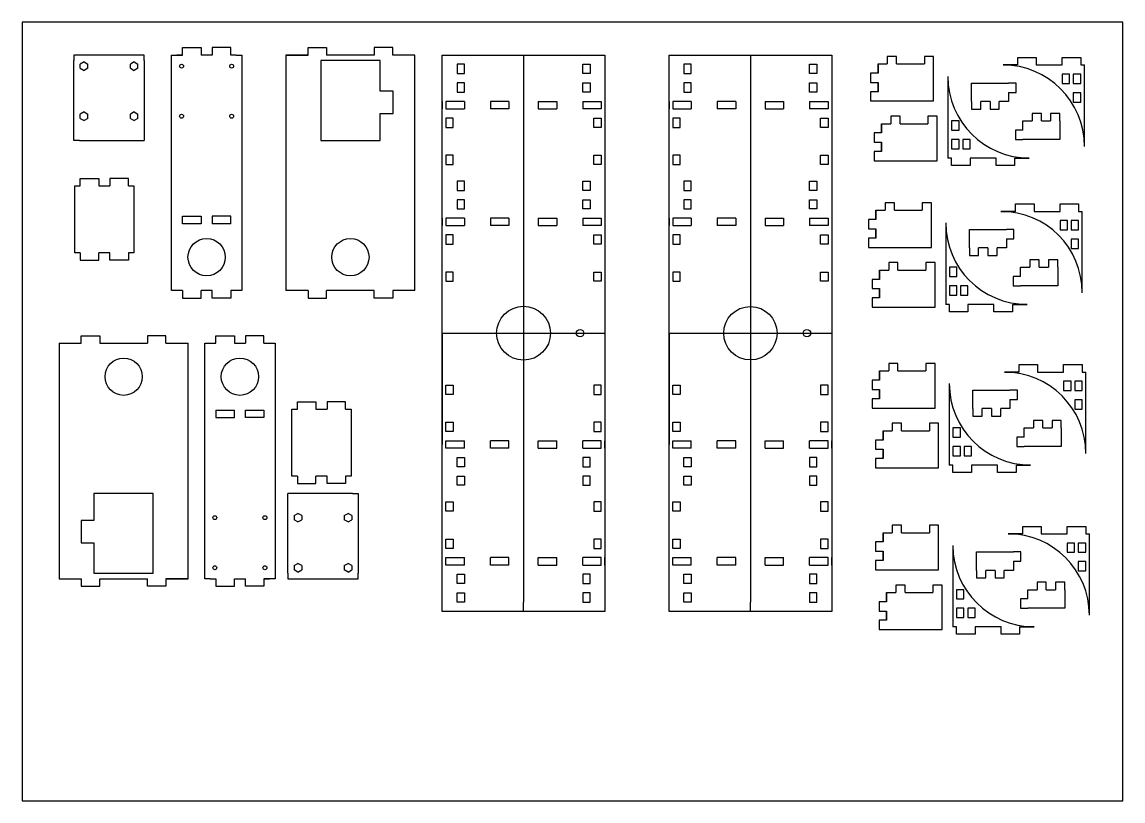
# Model space of a CAD drawing. Header units: millimetres. Extents: x -659 to 1237, y 1043 to 1532.
# Drawn here: x -659 to -65, y 1043 to 1463 of the extents above; entities that cross this region are included whole.
import ezdxf

# ---------------------------------------------------------------- set-up
doc = ezdxf.new("R2010")
doc.units = ezdxf.units.MM

msp = doc.modelspace()

# ---------------------------------------------------------------- linework, layer by layer
for p, q in [((-593.339, 1444.921), (-631.339, 1444.921)), ((-631.339, 1444.921), (-631.339, 1441.921)), ((-593.339, 1441.921), (-593.339, 1444.921)), ((-578.693, 1317.871), (-578.693, 1444.921)), ((-578.693, 1444.921), (-575.693, 1444.921)), ((-572.693, 1444.921), (-575.693, 1444.921)), ((-575.693, 1444.921), (-572.693, 1444.921)), ((-572.693, 1444.921), (-572.693, 1448.921)), ((-572.693, 1448.921), (-562.693, 1448.921)), ((-562.693, 1448.921), (-562.693, 1444.921)), ((-556.693, 1444.921), (-562.693, 1444.921)), ((-546.693, 1448.921), (-556.693, 1448.921)), ((-556.693, 1448.921), (-556.693, 1444.921)), ((-546.693, 1444.921), (-546.693, 1448.921)), ((-543.693, 1444.921), (-546.693, 1444.921)), ((-543.693, 1444.921), (-546.693, 1444.921)), ((-543.693, 1444.921), (-540.693, 1444.921)), ((-540.693, 1444.921), (-540.693, 1317.871)), ((-504.935, 1444.921), (-516.935, 1444.921)), ((-516.935, 1444.921), (-516.935, 1317.871)), ((-516.935, 1444.921), (-504.935, 1444.921)), ((-504.935, 1444.921), (-504.935, 1448.921)), ((-504.935, 1448.921), (-494.935, 1448.921)), ((-494.935, 1448.921), (-494.935, 1444.921)), ((-469.269, 1444.921), (-494.935, 1444.921)), ((-459.269, 1448.921), (-469.269, 1448.921)), ((-469.269, 1448.921), (-469.269, 1444.921)), ((-459.269, 1444.921), (-459.269, 1448.921)), ((-447.269, 1444.921), (-459.269, 1444.921)), ((-447.269, 1444.921), (-459.269, 1444.921)), ((-447.269, 1317.871), (-447.269, 1444.921)), ((-388.694, 1444.921), (-388.694, 1439.921)), ((-266.305, 1444.921), (-266.305, 1439.921)), ((-631.339, 1398.921), (-631.339, 1441.921)), ((-625.839, 1441.231), (-627.839, 1440.076)), ((-627.839, 1437.766), (-627.839, 1440.076)), ((-627.839, 1437.766), (-625.839, 1436.612)), ((-625.839, 1441.231), (-623.839, 1440.076)), ((-623.839, 1437.766), (-625.839, 1436.612)), ((-623.839, 1437.766), (-623.839, 1440.076)), ((-598.839, 1441.231), (-600.839, 1440.076)), ((-600.839, 1437.766), (-600.839, 1440.076)), ((-600.839, 1437.766), (-598.839, 1436.612)), ((-598.839, 1441.231), (-596.839, 1440.076)), ((-596.839, 1437.766), (-598.839, 1436.612)), ((-596.839, 1437.766), (-596.839, 1440.076)), ((-593.339, 1441.921), (-593.339, 1398.921)), ((-482.102, 1441.921), (-498.102, 1441.921)), ((-498.102, 1441.921), (-498.102, 1398.921)), ((-466.102, 1441.921), (-482.102, 1441.921)), ((-466.102, 1425.421), (-466.102, 1441.921)), ((-197.428, 1440.147), (-197.428, 1435.147)), ((-197.428, 1440.147), (-192.428, 1440.147)), ((-187.428, 1440.147), (-172.428, 1440.147)), ((-167.428, 1420.147), (-167.428, 1440.147)), ((-129.972, 1439.548), (-124.07, 1439.548)), ((-122.07, 1439.548), (-129.972, 1439.548)), ((-112.07, 1439.548), (-110.07, 1439.548)), ((-110.07, 1439.548), (-100.07, 1439.548)), ((-100.07, 1439.548), (-98.07, 1439.548)), ((-88.07, 1439.548), (-86.07, 1439.548)), ((-86.07, 1395.646), (-86.07, 1439.548)), ((-159.751, 1433.292), (-159.751, 1389.39)), ((-197.428, 1430.147), (-197.428, 1425.147)), ((-459.102, 1425.421), (-466.102, 1425.421)), ((-459.102, 1413.421), (-459.102, 1425.421)), ((-432.596, 1419.921), (-432.596, 1415.921)), ((-430.596, 1419.921), (-430.596, 1415.921)), ((-420.596, 1419.921), (-430.596, 1419.921)), ((-420.596, 1419.921), (-420.596, 1415.921)), ((-406.596, 1419.921), (-406.596, 1415.921)), ((-396.596, 1419.921), (-406.596, 1419.921)), ((-396.596, 1419.921), (-396.596, 1415.921)), ((-380.792, 1419.921), (-380.792, 1415.921)), ((-380.792, 1419.921), (-370.792, 1419.921)), ((-370.792, 1419.921), (-370.792, 1415.921)), ((-356.792, 1419.921), (-356.792, 1415.921)), ((-356.792, 1419.921), (-346.792, 1419.921)), ((-346.792, 1419.921), (-346.792, 1415.921)), ((-310.207, 1419.921), (-310.207, 1415.921)), ((-308.207, 1419.921), (-308.207, 1415.921)), ((-298.207, 1419.921), (-308.207, 1419.921)), ((-298.207, 1419.921), (-298.207, 1415.921)), ((-284.207, 1419.921), (-284.207, 1415.921)), ((-274.207, 1419.921), (-284.207, 1419.921)), ((-274.207, 1419.921), (-274.207, 1415.921)), ((-258.403, 1419.921), (-258.403, 1415.921)), ((-258.403, 1419.921), (-248.403, 1419.921)), ((-248.403, 1419.921), (-248.403, 1415.921)), ((-234.403, 1419.921), (-234.403, 1415.921)), ((-234.403, 1419.921), (-224.403, 1419.921)), ((-224.403, 1419.921), (-224.403, 1415.921)), ((-197.428, 1420.147), (-167.428, 1420.147)), ((-625.839, 1414.231), (-627.839, 1413.076)), ((-625.839, 1414.231), (-623.839, 1413.076)), ((-598.839, 1414.231), (-600.839, 1413.076)), ((-598.839, 1414.231), (-596.839, 1413.076)), ((-396.596, 1415.921), (-406.596, 1415.921)), ((-380.792, 1415.921), (-370.792, 1415.921)), ((-274.207, 1415.921), (-284.207, 1415.921)), ((-258.403, 1415.921), (-248.403, 1415.921)), ((-627.839, 1410.766), (-627.839, 1413.076)), ((-627.839, 1410.766), (-625.839, 1409.612)), ((-623.839, 1410.766), (-625.839, 1409.612)), ((-623.839, 1410.766), (-623.839, 1413.076)), ((-600.839, 1410.766), (-600.839, 1413.076)), ((-600.839, 1410.766), (-598.839, 1409.612)), ((-596.839, 1410.766), (-598.839, 1409.612)), ((-596.839, 1410.766), (-596.839, 1413.076)), ((-466.102, 1398.921), (-466.102, 1413.421)), ((-466.102, 1413.421), (-459.102, 1413.421)), ((-195.507, 1407.898), (-195.507, 1402.898)), ((-195.507, 1407.898), (-190.507, 1407.898)), ((-185.507, 1407.898), (-170.507, 1407.898)), ((-165.507, 1387.898), (-165.507, 1407.898)), ((-628.339, 1398.921), (-631.339, 1398.921)), ((-628.339, 1398.921), (-596.339, 1398.921)), ((-596.339, 1398.921), (-593.339, 1398.921)), ((-498.102, 1398.921), (-466.102, 1398.921)), ((-195.507, 1397.898), (-195.507, 1392.898)), ((-195.507, 1387.898), (-165.507, 1387.898)), ((-157.751, 1389.39), (-159.751, 1389.39)), ((-145.751, 1389.39), (-147.751, 1389.39)), ((-135.751, 1389.39), (-145.751, 1389.39)), ((-133.751, 1389.39), (-135.751, 1389.39)), ((-123.751, 1389.39), (-115.849, 1389.39)), ((-115.849, 1389.39), (-121.751, 1389.39)), ((-627.872, 1374.331), (-627.872, 1378.331)), ((-627.872, 1378.331), (-617.872, 1378.331)), ((-617.872, 1378.331), (-617.872, 1374.331)), ((-601.872, 1378.331), (-611.872, 1378.331)), ((-611.872, 1378.331), (-611.872, 1374.331)), ((-601.872, 1374.331), (-601.872, 1378.331)), ((-630.872, 1338.231), (-630.872, 1374.331)), ((-630.872, 1374.331), (-627.872, 1374.331)), ((-617.872, 1374.331), (-611.872, 1374.331)), ((-601.872, 1374.331), (-598.872, 1374.331)), ((-598.872, 1374.331), (-598.872, 1338.231)), ((-198.594, 1361.22), (-198.594, 1356.22)), ((-198.594, 1361.22), (-193.594, 1361.22)), ((-188.594, 1361.22), (-173.594, 1361.22)), ((-168.594, 1341.22), (-168.594, 1361.22)), ((-131.138, 1360.621), (-125.236, 1360.621)), ((-123.236, 1360.621), (-131.138, 1360.621)), ((-113.236, 1360.621), (-111.236, 1360.621)), ((-111.236, 1360.621), (-101.236, 1360.621)), ((-101.236, 1360.621), (-99.236, 1360.621)), ((-89.236, 1360.621), (-87.236, 1360.621)), ((-87.236, 1316.719), (-87.236, 1360.621)), ((-572.693, 1353.971), (-572.693, 1357.971)), ((-572.693, 1357.971), (-562.693, 1357.971)), ((-562.693, 1357.971), (-562.693, 1353.971)), ((-546.693, 1357.971), (-556.693, 1357.971)), ((-556.693, 1357.971), (-556.693, 1353.971)), ((-546.693, 1353.971), (-546.693, 1357.971)), ((-432.596, 1356.921), (-432.596, 1352.921)), ((-430.596, 1356.921), (-430.596, 1352.921)), ((-420.596, 1356.921), (-430.596, 1356.921)), ((-420.596, 1356.921), (-420.596, 1352.921)), ((-406.596, 1356.921), (-406.596, 1352.921)), ((-396.596, 1356.921), (-406.596, 1356.921)), ((-396.596, 1356.921), (-396.596, 1352.921)), ((-380.792, 1356.921), (-380.792, 1352.921)), ((-380.792, 1356.921), (-370.792, 1356.921)), ((-370.792, 1356.921), (-370.792, 1352.921)), ((-356.792, 1356.921), (-356.792, 1352.921)), ((-356.792, 1356.921), (-346.792, 1356.921)), ((-346.792, 1356.921), (-346.792, 1352.921)), ((-310.207, 1356.921), (-310.207, 1352.921)), ((-308.207, 1356.921), (-308.207, 1352.921)), ((-298.207, 1356.921), (-308.207, 1356.921)), ((-298.207, 1356.921), (-298.207, 1352.921)), ((-284.207, 1356.921), (-284.207, 1352.921)), ((-274.207, 1356.921), (-284.207, 1356.921)), ((-274.207, 1356.921), (-274.207, 1352.921)), ((-258.403, 1356.921), (-258.403, 1352.921)), ((-258.403, 1356.921), (-248.403, 1356.921)), ((-248.403, 1356.921), (-248.403, 1352.921)), ((-234.403, 1356.921), (-234.403, 1352.921)), ((-234.403, 1356.921), (-224.403, 1356.921)), ((-224.403, 1356.921), (-224.403, 1352.921)), ((-160.917, 1354.365), (-160.917, 1310.463)), ((-562.693, 1353.971), (-572.693, 1353.971)), ((-546.693, 1353.971), (-556.693, 1353.971)), ((-396.596, 1352.921), (-406.596, 1352.921)), ((-380.792, 1352.921), (-370.792, 1352.921)), ((-274.207, 1352.921), (-284.207, 1352.921)), ((-258.403, 1352.921), (-248.403, 1352.921)), ((-198.594, 1351.22), (-198.594, 1346.22)), ((-627.872, 1338.231), (-630.872, 1338.231)), ((-627.872, 1338.231), (-627.872, 1334.231)), ((-611.872, 1338.231), (-617.872, 1338.231)), ((-617.872, 1334.231), (-617.872, 1338.231)), ((-611.872, 1334.231), (-611.872, 1338.231)), ((-598.872, 1338.231), (-601.872, 1338.231)), ((-601.872, 1338.231), (-601.872, 1334.231)), ((-198.594, 1341.22), (-168.594, 1341.22)), ((-627.872, 1334.231), (-617.872, 1334.231)), ((-601.872, 1334.231), (-611.872, 1334.231)), ((-196.673, 1328.971), (-196.673, 1323.971)), ((-196.673, 1328.971), (-191.673, 1328.971)), ((-186.673, 1328.971), (-171.673, 1328.971)), ((-166.673, 1308.971), (-166.673, 1328.971)), ((-196.673, 1318.971), (-196.673, 1313.971)), ((-575.693, 1317.871), (-578.693, 1317.871)), ((-572.693, 1317.871), (-575.693, 1317.871)), ((-572.693, 1317.871), (-572.693, 1313.871)), ((-572.693, 1313.871), (-562.693, 1313.871)), ((-556.693, 1317.871), (-562.693, 1317.871)), ((-562.693, 1313.871), (-562.693, 1317.871)), ((-556.693, 1313.871), (-556.693, 1317.871)), ((-546.693, 1313.871), (-556.693, 1313.871)), ((-543.693, 1317.871), (-546.693, 1317.871)), ((-546.693, 1317.871), (-546.693, 1313.871)), ((-540.693, 1317.871), (-543.693, 1317.871)), ((-504.935, 1317.871), (-516.935, 1317.871)), ((-504.935, 1317.871), (-504.935, 1313.871)), ((-504.935, 1313.871), (-494.935, 1313.871)), ((-469.269, 1317.871), (-494.935, 1317.871)), ((-494.935, 1313.871), (-494.935, 1317.871)), ((-469.269, 1313.871), (-469.269, 1317.871)), ((-459.269, 1313.871), (-469.269, 1313.871)), ((-447.269, 1317.871), (-459.269, 1317.871)), ((-459.269, 1317.871), (-459.269, 1313.871)), ((-196.673, 1308.971), (-166.673, 1308.971)), ((-158.917, 1310.463), (-160.917, 1310.463)), ((-146.917, 1310.463), (-148.917, 1310.463)), ((-136.917, 1310.463), (-146.917, 1310.463)), ((-134.917, 1310.463), (-136.917, 1310.463)), ((-124.917, 1310.463), (-117.015, 1310.463)), ((-117.015, 1310.463), (-122.917, 1310.463)), ((-432.596, 1171.921), (-432.596, 1294.921)), ((-432.596, 1294.921), (-432.596, 1234.921)), ((-310.207, 1171.921), (-310.207, 1294.921)), ((-310.207, 1294.921), (-310.207, 1234.921)), ((-639.289, 1289.506), (-627.289, 1289.506)), ((-639.289, 1289.506), (-639.289, 1162.456)), ((-627.289, 1289.506), (-627.289, 1293.506)), ((-627.289, 1293.506), (-617.289, 1293.506)), ((-617.289, 1293.506), (-617.289, 1289.506)), ((-617.289, 1289.506), (-591.623, 1289.506)), ((-581.623, 1293.506), (-591.623, 1293.506)), ((-591.623, 1293.506), (-591.623, 1289.506)), ((-581.623, 1289.506), (-581.623, 1293.506)), ((-581.623, 1289.506), (-569.623, 1289.506)), ((-569.623, 1162.456), (-569.623, 1289.506)), ((-560.732, 1162.456), (-560.732, 1289.506)), ((-560.732, 1289.506), (-557.732, 1289.506)), ((-557.732, 1289.506), (-554.732, 1289.506)), ((-554.732, 1289.506), (-554.732, 1293.506)), ((-554.732, 1293.506), (-544.732, 1293.506)), ((-544.732, 1293.506), (-544.732, 1289.506)), ((-544.732, 1289.506), (-538.732, 1289.506)), ((-528.732, 1293.506), (-538.732, 1293.506)), ((-538.732, 1293.506), (-538.732, 1289.506)), ((-528.732, 1289.506), (-528.732, 1293.506)), ((-528.732, 1289.506), (-525.732, 1289.506)), ((-525.732, 1289.506), (-522.732, 1289.506)), ((-522.732, 1289.506), (-522.732, 1162.456)), ((-196.673, 1274.584), (-196.673, 1269.584)), ((-196.673, 1274.584), (-191.673, 1274.584)), ((-186.673, 1274.584), (-171.673, 1274.584)), ((-166.673, 1254.584), (-166.673, 1274.584)), ((-129.217, 1273.985), (-123.315, 1273.985)), ((-121.315, 1273.985), (-129.217, 1273.985)), ((-111.315, 1273.985), (-109.315, 1273.985)), ((-109.315, 1273.985), (-99.315, 1273.985)), ((-99.315, 1273.985), (-97.315, 1273.985)), ((-87.315, 1273.985), (-85.315, 1273.985)), ((-85.315, 1230.083), (-85.315, 1273.985)), ((-158.996, 1267.729), (-158.996, 1223.827)), ((-196.673, 1264.584), (-196.673, 1259.584)), ((-554.732, 1253.406), (-554.732, 1249.406)), ((-554.732, 1253.406), (-544.732, 1253.406)), ((-544.732, 1249.406), (-544.732, 1253.406)), ((-538.732, 1249.406), (-538.732, 1253.406)), ((-538.732, 1253.406), (-528.732, 1253.406)), ((-528.732, 1253.406), (-528.732, 1249.406)), ((-513.687, 1217.798), (-513.687, 1253.898)), ((-513.687, 1253.898), (-510.687, 1253.898)), ((-510.687, 1253.898), (-510.687, 1257.898)), ((-510.687, 1257.898), (-500.687, 1257.898)), ((-500.687, 1257.898), (-500.687, 1253.898)), ((-500.687, 1253.898), (-494.687, 1253.898)), ((-484.687, 1257.898), (-494.687, 1257.898)), ((-494.687, 1257.898), (-494.687, 1253.898)), ((-484.687, 1253.898), (-484.687, 1257.898)), ((-484.687, 1253.898), (-481.687, 1253.898)), ((-481.687, 1253.898), (-481.687, 1217.798)), ((-196.673, 1254.584), (-166.673, 1254.584)), ((-554.732, 1249.406), (-544.732, 1249.406)), ((-528.732, 1249.406), (-538.732, 1249.406)), ((-194.752, 1242.335), (-194.752, 1237.335)), ((-194.752, 1242.335), (-189.752, 1242.335)), ((-184.752, 1242.335), (-169.752, 1242.335)), ((-164.752, 1222.335), (-164.752, 1242.335)), ((-432.596, 1232.921), (-432.596, 1236.921)), ((-430.596, 1232.921), (-430.596, 1236.921)), ((-420.596, 1232.921), (-420.596, 1236.921)), ((-406.596, 1232.921), (-406.596, 1236.921)), ((-396.596, 1236.921), (-406.596, 1236.921)), ((-396.596, 1232.921), (-396.596, 1236.921)), ((-380.792, 1232.921), (-380.792, 1236.921)), ((-380.792, 1236.921), (-370.792, 1236.921)), ((-370.792, 1232.921), (-370.792, 1236.921)), ((-356.792, 1232.921), (-356.792, 1236.921)), ((-346.792, 1232.921), (-346.792, 1236.921)), ((-310.207, 1232.921), (-310.207, 1236.921)), ((-308.207, 1232.921), (-308.207, 1236.921)), ((-298.207, 1232.921), (-298.207, 1236.921)), ((-284.207, 1232.921), (-284.207, 1236.921)), ((-274.207, 1236.921), (-284.207, 1236.921)), ((-274.207, 1232.921), (-274.207, 1236.921)), ((-258.403, 1232.921), (-258.403, 1236.921)), ((-258.403, 1236.921), (-248.403, 1236.921)), ((-248.403, 1232.921), (-248.403, 1236.921)), ((-234.403, 1232.921), (-234.403, 1236.921)), ((-224.403, 1232.921), (-224.403, 1236.921)), ((-420.596, 1232.921), (-430.596, 1232.921)), ((-396.596, 1232.921), (-406.596, 1232.921)), ((-380.792, 1232.921), (-370.792, 1232.921)), ((-356.792, 1232.921), (-346.792, 1232.921)), ((-298.207, 1232.921), (-308.207, 1232.921)), ((-274.207, 1232.921), (-284.207, 1232.921)), ((-258.403, 1232.921), (-248.403, 1232.921)), ((-234.403, 1232.921), (-224.403, 1232.921)), ((-194.752, 1232.335), (-194.752, 1227.335)), ((-156.996, 1223.827), (-158.996, 1223.827)), ((-144.996, 1223.827), (-146.996, 1223.827)), ((-134.996, 1223.827), (-144.996, 1223.827)), ((-132.996, 1223.827), (-134.996, 1223.827)), ((-122.996, 1223.827), (-115.094, 1223.827)), ((-115.094, 1223.827), (-120.996, 1223.827)), ((-510.687, 1217.798), (-513.687, 1217.798)), ((-510.687, 1217.798), (-510.687, 1213.798)), ((-494.687, 1217.798), (-500.687, 1217.798)), ((-500.687, 1213.798), (-500.687, 1217.798)), ((-494.687, 1213.798), (-494.687, 1217.798)), ((-481.687, 1217.798), (-484.687, 1217.798)), ((-484.687, 1217.798), (-484.687, 1213.798)), ((-194.752, 1222.335), (-164.752, 1222.335)), ((-510.687, 1213.798), (-500.687, 1213.798)), ((-484.687, 1213.798), (-494.687, 1213.798)), ((-588.456, 1208.456), (-620.456, 1208.456)), ((-620.456, 1208.456), (-620.456, 1193.956)), ((-588.456, 1165.456), (-588.456, 1208.456)), ((-512.903, 1208.456), (-515.903, 1208.456)), ((-515.903, 1165.456), (-515.903, 1208.456)), ((-480.903, 1208.456), (-512.903, 1208.456)), ((-480.903, 1208.456), (-477.903, 1208.456)), ((-477.903, 1208.456), (-477.903, 1165.456)), ((-620.456, 1193.956), (-627.456, 1193.956)), ((-627.456, 1193.956), (-627.456, 1181.956)), ((-512.403, 1196.61), (-510.403, 1197.765)), ((-512.403, 1196.61), (-512.403, 1194.301)), ((-510.403, 1193.146), (-512.403, 1194.301)), ((-508.403, 1196.61), (-510.403, 1197.765)), ((-510.403, 1193.146), (-508.403, 1194.301)), ((-508.403, 1196.61), (-508.403, 1194.301)), ((-485.403, 1196.61), (-483.403, 1197.765)), ((-485.403, 1196.61), (-485.403, 1194.301)), ((-483.403, 1193.146), (-485.403, 1194.301)), ((-481.403, 1196.61), (-483.403, 1197.765)), ((-483.403, 1193.146), (-481.403, 1194.301)), ((-481.403, 1196.61), (-481.403, 1194.301)), ((-194.752, 1187.374), (-194.752, 1182.374)), ((-194.752, 1187.374), (-189.752, 1187.374)), ((-184.752, 1187.374), (-169.752, 1187.374)), ((-164.752, 1167.374), (-164.752, 1187.374)), ((-127.296, 1186.776), (-121.394, 1186.776)), ((-119.394, 1186.776), (-127.296, 1186.776)), ((-109.394, 1186.776), (-107.394, 1186.776)), ((-107.394, 1186.776), (-97.394, 1186.776)), ((-97.394, 1186.776), (-95.394, 1186.776)), ((-85.394, 1186.776), (-83.394, 1186.776)), ((-83.394, 1142.874), (-83.394, 1186.776)), ((-627.456, 1181.956), (-620.456, 1181.956)), ((-620.456, 1181.956), (-620.456, 1165.456)), ((-194.752, 1177.374), (-194.752, 1172.374)), ((-157.075, 1180.519), (-157.075, 1136.617)), ((-512.403, 1169.61), (-510.403, 1170.765)), ((-508.403, 1169.61), (-510.403, 1170.765)), ((-485.403, 1169.61), (-483.403, 1170.765)), ((-481.403, 1169.61), (-483.403, 1170.765)), ((-432.596, 1169.921), (-432.596, 1173.921)), ((-430.596, 1169.921), (-430.596, 1173.921)), ((-420.596, 1169.921), (-420.596, 1173.921)), ((-406.596, 1169.921), (-406.596, 1173.921)), ((-396.596, 1173.921), (-406.596, 1173.921)), ((-396.596, 1169.921), (-396.596, 1173.921)), ((-380.792, 1169.921), (-380.792, 1173.921)), ((-380.792, 1173.921), (-370.792, 1173.921)), ((-370.792, 1169.921), (-370.792, 1173.921)), ((-356.792, 1169.921), (-356.792, 1173.921)), ((-346.792, 1169.921), (-346.792, 1173.921)), ((-310.207, 1169.921), (-310.207, 1173.921)), ((-308.207, 1169.921), (-308.207, 1173.921)), ((-298.207, 1169.921), (-298.207, 1173.921)), ((-284.207, 1169.921), (-284.207, 1173.921)), ((-274.207, 1173.921), (-284.207, 1173.921)), ((-274.207, 1169.921), (-274.207, 1173.921)), ((-258.403, 1169.921), (-258.403, 1173.921)), ((-258.403, 1173.921), (-248.403, 1173.921)), ((-248.403, 1169.921), (-248.403, 1173.921)), ((-234.403, 1169.921), (-234.403, 1173.921)), ((-224.403, 1169.921), (-224.403, 1173.921)), ((-620.456, 1165.456), (-604.456, 1165.456)), ((-604.456, 1165.456), (-588.456, 1165.456)), ((-515.903, 1165.456), (-515.903, 1162.456)), ((-512.403, 1169.61), (-512.403, 1167.301)), ((-510.403, 1166.146), (-512.403, 1167.301)), ((-510.403, 1166.146), (-508.403, 1167.301)), ((-508.403, 1169.61), (-508.403, 1167.301)), ((-485.403, 1169.61), (-485.403, 1167.301)), ((-483.403, 1166.146), (-485.403, 1167.301)), ((-483.403, 1166.146), (-481.403, 1167.301)), ((-481.403, 1169.61), (-481.403, 1167.301)), ((-477.903, 1162.456), (-477.903, 1165.456)), ((-432.596, 1144.921), (-432.596, 1169.921)), ((-420.596, 1169.921), (-430.596, 1169.921)), ((-396.596, 1169.921), (-406.596, 1169.921)), ((-380.792, 1169.921), (-370.792, 1169.921)), ((-356.792, 1169.921), (-346.792, 1169.921)), ((-344.792, 1169.921), (-344.792, 1144.921)), ((-310.207, 1144.921), (-310.207, 1169.921)), ((-298.207, 1169.921), (-308.207, 1169.921)), ((-274.207, 1169.921), (-284.207, 1169.921)), ((-258.403, 1169.921), (-248.403, 1169.921)), ((-234.403, 1169.921), (-224.403, 1169.921)), ((-222.403, 1169.921), (-222.403, 1144.921)), ((-194.752, 1167.374), (-164.752, 1167.374)), ((-639.289, 1162.456), (-627.289, 1162.456)), ((-639.289, 1162.456), (-627.289, 1162.456)), ((-627.289, 1162.456), (-627.289, 1158.456)), ((-627.289, 1158.456), (-617.289, 1158.456)), ((-617.289, 1162.456), (-591.623, 1162.456)), ((-617.289, 1158.456), (-617.289, 1162.456)), ((-591.623, 1158.456), (-591.623, 1162.456)), ((-581.623, 1158.456), (-591.623, 1158.456)), ((-581.623, 1162.456), (-569.623, 1162.456)), ((-569.623, 1162.456), (-581.623, 1162.456)), ((-581.623, 1162.456), (-581.623, 1158.456)), ((-557.732, 1162.456), (-560.732, 1162.456)), ((-557.732, 1162.456), (-554.732, 1162.456)), ((-557.732, 1162.456), (-554.732, 1162.456)), ((-554.732, 1162.456), (-554.732, 1158.456)), ((-554.732, 1158.456), (-544.732, 1158.456)), ((-544.732, 1162.456), (-538.732, 1162.456)), ((-544.732, 1158.456), (-544.732, 1162.456)), ((-538.732, 1158.456), (-538.732, 1162.456)), ((-528.732, 1158.456), (-538.732, 1158.456)), ((-528.732, 1162.456), (-525.732, 1162.456)), ((-525.732, 1162.456), (-528.732, 1162.456)), ((-528.732, 1162.456), (-528.732, 1158.456)), ((-522.732, 1162.456), (-525.732, 1162.456)), ((-515.903, 1162.456), (-477.903, 1162.456)), ((-192.832, 1155.125), (-192.832, 1150.125)), ((-192.832, 1155.125), (-187.832, 1155.125)), ((-182.832, 1155.125), (-167.832, 1155.125)), ((-162.832, 1135.125), (-162.832, 1155.125)), ((-388.694, 1144.921), (-388.694, 1149.921)), ((-266.305, 1144.921), (-266.305, 1149.921)), ((-344.792, 1144.921), (-432.596, 1144.921)), ((-222.403, 1144.921), (-310.207, 1144.921)), ((-192.832, 1145.125), (-192.832, 1140.125)), ((-192.832, 1135.125), (-162.832, 1135.125)), ((-155.075, 1136.617), (-157.075, 1136.617)), ((-143.075, 1136.617), (-145.075, 1136.617)), ((-133.075, 1136.617), (-143.075, 1136.617)), ((-131.075, 1136.617), (-133.075, 1136.617)), ((-121.075, 1136.617), (-113.173, 1136.617)), ((-113.173, 1136.617), (-119.075, 1136.617))]:
    msp.add_line(p, q)
at = {"color": 1}
for p, q in [((-388.694, 1439.921), (-388.694, 1149.921)), ((-266.305, 1439.921), (-266.305, 1149.921)), ((-432.596, 1294.921), (-344.792, 1294.921)), ((-310.207, 1294.921), (-222.403, 1294.921))]:
    msp.add_line(p, q, dxfattribs=at)
for points in [[(-65.282, 1462.709), (-659.282, 1462.709), (-659.282, 1042.709), (-65.282, 1042.709)], [(-420.596, 1439.921), (-424.596, 1439.921), (-424.596, 1434.921), (-420.596, 1434.921)], [(-356.792, 1439.921), (-352.792, 1439.921), (-352.792, 1434.921), (-356.792, 1434.921)], [(-298.207, 1439.921), (-302.207, 1439.921), (-302.207, 1434.921), (-298.207, 1434.921)], [(-234.403, 1439.921), (-230.403, 1439.921), (-230.403, 1434.921), (-234.403, 1434.921)], [(-98.07, 1429.548), (-94.07, 1429.548), (-94.07, 1434.548), (-98.07, 1434.548)], [(-92.07, 1429.548), (-88.07, 1429.548), (-88.07, 1434.548), (-92.07, 1434.548)], [(-420.596, 1429.921), (-424.596, 1429.921), (-424.596, 1424.921), (-420.596, 1424.921)], [(-356.792, 1429.921), (-352.792, 1429.921), (-352.792, 1424.921), (-356.792, 1424.921)], [(-298.207, 1429.921), (-302.207, 1429.921), (-302.207, 1424.921), (-298.207, 1424.921)], [(-234.403, 1429.921), (-230.403, 1429.921), (-230.403, 1424.921), (-234.403, 1424.921)], [(-92.07, 1419.548), (-88.07, 1419.548), (-88.07, 1424.548), (-92.07, 1424.548)], [(-426.596, 1410.921), (-430.596, 1410.921), (-430.596, 1405.921), (-426.596, 1405.921)], [(-350.792, 1410.921), (-346.792, 1410.921), (-346.792, 1405.921), (-350.792, 1405.921)], [(-304.207, 1410.921), (-308.207, 1410.921), (-308.207, 1405.921), (-304.207, 1405.921)], [(-228.403, 1410.921), (-224.403, 1410.921), (-224.403, 1405.921), (-228.403, 1405.921)], [(-153.751, 1409.39), (-157.751, 1409.39), (-157.751, 1404.39), (-153.751, 1404.39)], [(-153.751, 1399.39), (-157.751, 1399.39), (-157.751, 1394.39), (-153.751, 1394.39)], [(-147.751, 1399.39), (-151.751, 1399.39), (-151.751, 1394.39), (-147.751, 1394.39)], [(-426.596, 1390.921), (-430.596, 1390.921), (-430.596, 1385.921), (-426.596, 1385.921)], [(-350.792, 1390.921), (-346.792, 1390.921), (-346.792, 1385.921), (-350.792, 1385.921)], [(-304.207, 1390.921), (-308.207, 1390.921), (-308.207, 1385.921), (-304.207, 1385.921)], [(-228.403, 1390.921), (-224.403, 1390.921), (-224.403, 1385.921), (-228.403, 1385.921)], [(-420.596, 1376.921), (-424.596, 1376.921), (-424.596, 1371.921), (-420.596, 1371.921)], [(-356.792, 1376.921), (-352.792, 1376.921), (-352.792, 1371.921), (-356.792, 1371.921)], [(-298.207, 1376.921), (-302.207, 1376.921), (-302.207, 1371.921), (-298.207, 1371.921)], [(-234.403, 1376.921), (-230.403, 1376.921), (-230.403, 1371.921), (-234.403, 1371.921)], [(-420.596, 1366.921), (-424.596, 1366.921), (-424.596, 1361.921), (-420.596, 1361.921)], [(-356.792, 1366.921), (-352.792, 1366.921), (-352.792, 1361.921), (-356.792, 1361.921)], [(-298.207, 1366.921), (-302.207, 1366.921), (-302.207, 1361.921), (-298.207, 1361.921)], [(-234.403, 1366.921), (-230.403, 1366.921), (-230.403, 1361.921), (-234.403, 1361.921)], [(-99.236, 1350.621), (-95.236, 1350.621), (-95.236, 1355.621), (-99.236, 1355.621)], [(-93.236, 1350.621), (-89.236, 1350.621), (-89.236, 1355.621), (-93.236, 1355.621)], [(-426.596, 1347.921), (-430.596, 1347.921), (-430.596, 1342.921), (-426.596, 1342.921)], [(-350.792, 1347.921), (-346.792, 1347.921), (-346.792, 1342.921), (-350.792, 1342.921)], [(-304.207, 1347.921), (-308.207, 1347.921), (-308.207, 1342.921), (-304.207, 1342.921)], [(-228.403, 1347.921), (-224.403, 1347.921), (-224.403, 1342.921), (-228.403, 1342.921)], [(-93.236, 1340.621), (-89.236, 1340.621), (-89.236, 1345.621), (-93.236, 1345.621)], [(-426.596, 1327.921), (-430.596, 1327.921), (-430.596, 1322.921), (-426.596, 1322.921)], [(-350.792, 1327.921), (-346.792, 1327.921), (-346.792, 1322.921), (-350.792, 1322.921)], [(-304.207, 1327.921), (-308.207, 1327.921), (-308.207, 1322.921), (-304.207, 1322.921)], [(-228.403, 1327.921), (-224.403, 1327.921), (-224.403, 1322.921), (-228.403, 1322.921)], [(-154.917, 1330.463), (-158.917, 1330.463), (-158.917, 1325.463), (-154.917, 1325.463)], [(-154.917, 1320.463), (-158.917, 1320.463), (-158.917, 1315.463), (-154.917, 1315.463)], [(-148.917, 1320.463), (-152.917, 1320.463), (-152.917, 1315.463), (-148.917, 1315.463)], [(-426.596, 1261.921), (-430.596, 1261.921), (-430.596, 1266.921), (-426.596, 1266.921)], [(-350.792, 1261.921), (-346.792, 1261.921), (-346.792, 1266.921), (-350.792, 1266.921)], [(-304.207, 1261.921), (-308.207, 1261.921), (-308.207, 1266.921), (-304.207, 1266.921)], [(-228.403, 1261.921), (-224.403, 1261.921), (-224.403, 1266.921), (-228.403, 1266.921)], [(-97.315, 1263.985), (-93.315, 1263.985), (-93.315, 1268.985), (-97.315, 1268.985)], [(-91.315, 1263.985), (-87.315, 1263.985), (-87.315, 1268.985), (-91.315, 1268.985)], [(-91.315, 1253.985), (-87.315, 1253.985), (-87.315, 1258.985), (-91.315, 1258.985)], [(-426.596, 1241.921), (-430.596, 1241.921), (-430.596, 1246.921), (-426.596, 1246.921)], [(-350.792, 1241.921), (-346.792, 1241.921), (-346.792, 1246.921), (-350.792, 1246.921)], [(-304.207, 1241.921), (-308.207, 1241.921), (-308.207, 1246.921), (-304.207, 1246.921)], [(-228.403, 1241.921), (-224.403, 1241.921), (-224.403, 1246.921), (-228.403, 1246.921)], [(-152.996, 1243.827), (-156.996, 1243.827), (-156.996, 1238.827), (-152.996, 1238.827)], [(-152.996, 1233.827), (-156.996, 1233.827), (-156.996, 1228.827), (-152.996, 1228.827)], [(-146.996, 1233.827), (-150.996, 1233.827), (-150.996, 1228.827), (-146.996, 1228.827)], [(-420.596, 1222.921), (-424.596, 1222.921), (-424.596, 1227.921), (-420.596, 1227.921)], [(-356.792, 1222.921), (-352.792, 1222.921), (-352.792, 1227.921), (-356.792, 1227.921)], [(-298.207, 1222.921), (-302.207, 1222.921), (-302.207, 1227.921), (-298.207, 1227.921)], [(-234.403, 1222.921), (-230.403, 1222.921), (-230.403, 1227.921), (-234.403, 1227.921)], [(-420.596, 1212.921), (-424.596, 1212.921), (-424.596, 1217.921), (-420.596, 1217.921)], [(-356.792, 1212.921), (-352.792, 1212.921), (-352.792, 1217.921), (-356.792, 1217.921)], [(-298.207, 1212.921), (-302.207, 1212.921), (-302.207, 1217.921), (-298.207, 1217.921)], [(-234.403, 1212.921), (-230.403, 1212.921), (-230.403, 1217.921), (-234.403, 1217.921)], [(-426.596, 1198.921), (-430.596, 1198.921), (-430.596, 1203.921), (-426.596, 1203.921)], [(-350.792, 1198.921), (-346.792, 1198.921), (-346.792, 1203.921), (-350.792, 1203.921)], [(-304.207, 1198.921), (-308.207, 1198.921), (-308.207, 1203.921), (-304.207, 1203.921)], [(-228.403, 1198.921), (-224.403, 1198.921), (-224.403, 1203.921), (-228.403, 1203.921)], [(-426.596, 1178.921), (-430.596, 1178.921), (-430.596, 1183.921), (-426.596, 1183.921)], [(-350.792, 1178.921), (-346.792, 1178.921), (-346.792, 1183.921), (-350.792, 1183.921)], [(-304.207, 1178.921), (-308.207, 1178.921), (-308.207, 1183.921), (-304.207, 1183.921)], [(-228.403, 1178.921), (-224.403, 1178.921), (-224.403, 1183.921), (-228.403, 1183.921)], [(-95.394, 1176.776), (-91.394, 1176.776), (-91.394, 1181.776), (-95.394, 1181.776)], [(-89.394, 1176.776), (-85.394, 1176.776), (-85.394, 1181.776), (-89.394, 1181.776)], [(-89.394, 1166.776), (-85.394, 1166.776), (-85.394, 1171.776), (-89.394, 1171.776)], [(-420.596, 1159.921), (-424.596, 1159.921), (-424.596, 1164.921), (-420.596, 1164.921)], [(-356.792, 1159.921), (-352.792, 1159.921), (-352.792, 1164.921), (-356.792, 1164.921)], [(-298.207, 1159.921), (-302.207, 1159.921), (-302.207, 1164.921), (-298.207, 1164.921)], [(-234.403, 1159.921), (-230.403, 1159.921), (-230.403, 1164.921), (-234.403, 1164.921)], [(-420.596, 1149.921), (-424.596, 1149.921), (-424.596, 1154.921), (-420.596, 1154.921)], [(-356.792, 1149.921), (-352.792, 1149.921), (-352.792, 1154.921), (-356.792, 1154.921)], [(-298.207, 1149.921), (-302.207, 1149.921), (-302.207, 1154.921), (-298.207, 1154.921)], [(-234.403, 1149.921), (-230.403, 1149.921), (-230.403, 1154.921), (-234.403, 1154.921)], [(-151.075, 1156.617), (-155.075, 1156.617), (-155.075, 1151.617), (-151.075, 1151.617)], [(-151.075, 1146.617), (-155.075, 1146.617), (-155.075, 1141.617), (-151.075, 1141.617)], [(-145.075, 1146.617), (-149.075, 1146.617), (-149.075, 1141.617), (-145.075, 1141.617)]]:
    msp.add_lwpolyline(points, close=True)
for points in [[(-432.596, 1169.921), (-432.596, 1444.921), (-344.792, 1444.921), (-344.792, 1169.921)], [(-310.207, 1169.921), (-310.207, 1444.921), (-222.403, 1444.921), (-222.403, 1169.921)], [(-187.428, 1440.147), (-187.428, 1444.147), (-192.428, 1444.147), (-192.428, 1440.147)], [(-167.428, 1440.147), (-167.428, 1444.147), (-172.428, 1444.147), (-172.428, 1440.147)], [(-122.07, 1439.548), (-122.07, 1443.548), (-112.07, 1443.548), (-112.07, 1439.548)], [(-98.07, 1439.548), (-98.07, 1443.548), (-88.07, 1443.548), (-88.07, 1439.548)], [(-197.428, 1435.147), (-197.428, 1440.147), (-192.428, 1440.147)], [(-187.428, 1440.147), (-172.428, 1440.147)], [(-197.428, 1435.147), (-201.428, 1435.147), (-201.428, 1430.147), (-197.428, 1430.147)], [(-197.428, 1425.147), (-197.428, 1430.147)], [(-146.999, 1419.8), (-146.999, 1429.8), (-126.999, 1429.8)], [(-126.999, 1424.8), (-122.999, 1424.8), (-122.999, 1429.8), (-126.999, 1429.8)], [(-420.596, 1419.921), (-430.596, 1419.921)], [(-396.596, 1419.921), (-406.596, 1419.921)], [(-344.792, 1419.921), (-344.792, 1415.921)], [(-298.207, 1419.921), (-308.207, 1419.921)], [(-274.207, 1419.921), (-284.207, 1419.921)], [(-222.403, 1419.921), (-222.403, 1415.921)], [(-197.428, 1425.147), (-201.428, 1425.147), (-201.428, 1420.147), (-197.428, 1420.147)], [(-146.999, 1419.8), (-146.999, 1415.8), (-141.999, 1415.8), (-141.999, 1419.8)], [(-136.999, 1419.8), (-141.999, 1419.8)], [(-136.999, 1419.8), (-136.999, 1415.8), (-131.999, 1415.8), (-131.999, 1419.8)], [(-126.999, 1424.8), (-126.999, 1419.8), (-131.999, 1419.8)], [(-430.596, 1415.921), (-420.596, 1415.921)], [(-346.792, 1415.921), (-356.792, 1415.921)], [(-308.207, 1415.921), (-298.207, 1415.921)], [(-224.403, 1415.921), (-234.403, 1415.921)], [(-195.507, 1402.898), (-195.507, 1407.898), (-190.507, 1407.898)], [(-185.507, 1407.898), (-185.507, 1411.898), (-190.507, 1411.898), (-190.507, 1407.898)], [(-185.507, 1407.898), (-170.507, 1407.898)], [(-165.507, 1407.898), (-165.507, 1411.898), (-170.507, 1411.898), (-170.507, 1407.898)], [(-119.331, 1404.39), (-119.331, 1409.39), (-114.331, 1409.39)], [(-99.331, 1409.39), (-99.331, 1399.39), (-119.331, 1399.39)], [(-109.331, 1409.39), (-109.331, 1413.39), (-114.331, 1413.39), (-114.331, 1409.39)], [(-109.331, 1409.39), (-104.331, 1409.39)], [(-99.331, 1409.39), (-99.331, 1413.39), (-104.331, 1413.39), (-104.331, 1409.39)], [(-195.507, 1402.898), (-199.507, 1402.898), (-199.507, 1397.898), (-195.507, 1397.898)], [(-119.331, 1404.39), (-123.331, 1404.39), (-123.331, 1399.39), (-119.331, 1399.39)], [(-195.507, 1392.898), (-195.507, 1397.898)], [(-195.507, 1392.898), (-199.507, 1392.898), (-199.507, 1387.898), (-195.507, 1387.898)], [(-147.751, 1389.39), (-147.751, 1385.39), (-157.751, 1385.39), (-157.751, 1389.39)], [(-123.751, 1389.39), (-123.751, 1385.39), (-133.751, 1385.39), (-133.751, 1389.39)], [(-198.594, 1356.22), (-198.594, 1361.22), (-193.594, 1361.22)], [(-188.594, 1361.22), (-188.594, 1365.22), (-193.594, 1365.22), (-193.594, 1361.22)], [(-188.594, 1361.22), (-173.594, 1361.22)], [(-168.594, 1361.22), (-168.594, 1365.22), (-173.594, 1365.22), (-173.594, 1361.22)], [(-123.236, 1360.621), (-123.236, 1364.621), (-113.236, 1364.621), (-113.236, 1360.621)], [(-99.236, 1360.621), (-99.236, 1364.621), (-89.236, 1364.621), (-89.236, 1360.621)], [(-420.596, 1356.921), (-430.596, 1356.921)], [(-396.596, 1356.921), (-406.596, 1356.921)], [(-344.792, 1356.921), (-344.792, 1352.921)], [(-298.207, 1356.921), (-308.207, 1356.921)], [(-274.207, 1356.921), (-284.207, 1356.921)], [(-222.403, 1356.921), (-222.403, 1352.921)], [(-198.594, 1356.22), (-202.594, 1356.22), (-202.594, 1351.22), (-198.594, 1351.22)], [(-430.596, 1352.921), (-420.596, 1352.921)], [(-346.792, 1352.921), (-356.792, 1352.921)], [(-308.207, 1352.921), (-298.207, 1352.921)], [(-224.403, 1352.921), (-234.403, 1352.921)], [(-198.594, 1346.22), (-198.594, 1351.22)], [(-148.165, 1340.873), (-148.165, 1350.873), (-128.165, 1350.873)], [(-128.165, 1345.873), (-124.165, 1345.873), (-124.165, 1350.873), (-128.165, 1350.873)], [(-198.594, 1346.22), (-202.594, 1346.22), (-202.594, 1341.22), (-198.594, 1341.22)], [(-128.165, 1345.873), (-128.165, 1340.873), (-133.165, 1340.873)], [(-148.165, 1340.873), (-148.165, 1336.873), (-143.165, 1336.873), (-143.165, 1340.873)], [(-138.165, 1340.873), (-143.165, 1340.873)], [(-138.165, 1340.873), (-138.165, 1336.873), (-133.165, 1336.873), (-133.165, 1340.873)], [(-186.673, 1328.971), (-186.673, 1332.971), (-191.673, 1332.971), (-191.673, 1328.971)], [(-166.673, 1328.971), (-166.673, 1332.971), (-171.673, 1332.971), (-171.673, 1328.971)], [(-110.497, 1330.463), (-110.497, 1334.463), (-115.497, 1334.463), (-115.497, 1330.463)], [(-100.497, 1330.463), (-100.497, 1334.463), (-105.497, 1334.463), (-105.497, 1330.463)], [(-196.673, 1323.971), (-196.673, 1328.971), (-191.673, 1328.971)], [(-186.673, 1328.971), (-171.673, 1328.971)], [(-120.497, 1325.463), (-124.497, 1325.463), (-124.497, 1320.463), (-120.497, 1320.463)], [(-120.497, 1325.463), (-120.497, 1330.463), (-115.497, 1330.463)], [(-100.497, 1330.463), (-100.497, 1320.463), (-120.497, 1320.463)], [(-110.497, 1330.463), (-105.497, 1330.463)], [(-196.673, 1323.971), (-200.673, 1323.971), (-200.673, 1318.971), (-196.673, 1318.971)], [(-196.673, 1313.971), (-196.673, 1318.971)], [(-196.673, 1313.971), (-200.673, 1313.971), (-200.673, 1308.971), (-196.673, 1308.971)], [(-148.917, 1310.463), (-148.917, 1306.463), (-158.917, 1306.463), (-158.917, 1310.463)], [(-124.917, 1310.463), (-124.917, 1306.463), (-134.917, 1306.463), (-134.917, 1310.463)], [(-186.673, 1274.584), (-186.673, 1278.584), (-191.673, 1278.584), (-191.673, 1274.584)], [(-166.673, 1274.584), (-166.673, 1278.584), (-171.673, 1278.584), (-171.673, 1274.584)], [(-121.315, 1273.985), (-121.315, 1277.985), (-111.315, 1277.985), (-111.315, 1273.985)], [(-97.315, 1273.985), (-97.315, 1277.985), (-87.315, 1277.985), (-87.315, 1273.985)], [(-196.673, 1269.584), (-196.673, 1274.584), (-191.673, 1274.584)], [(-186.673, 1274.584), (-171.673, 1274.584)], [(-196.673, 1269.584), (-200.673, 1269.584), (-200.673, 1264.584), (-196.673, 1264.584)], [(-196.673, 1259.584), (-200.673, 1259.584), (-200.673, 1254.584), (-196.673, 1254.584)], [(-196.673, 1259.584), (-196.673, 1264.584)], [(-146.244, 1254.237), (-146.244, 1264.237), (-126.244, 1264.237)], [(-126.244, 1259.237), (-122.244, 1259.237), (-122.244, 1264.237), (-126.244, 1264.237)], [(-146.244, 1254.237), (-146.244, 1250.237), (-141.244, 1250.237), (-141.244, 1254.237)], [(-136.244, 1254.237), (-141.244, 1254.237)], [(-136.244, 1254.237), (-136.244, 1250.237), (-131.244, 1250.237), (-131.244, 1254.237)], [(-126.244, 1259.237), (-126.244, 1254.237), (-131.244, 1254.237)], [(-108.576, 1243.827), (-108.576, 1247.827), (-113.576, 1247.827), (-113.576, 1243.827)], [(-98.576, 1243.827), (-98.576, 1247.827), (-103.576, 1247.827), (-103.576, 1243.827)], [(-194.752, 1237.335), (-194.752, 1242.335), (-189.752, 1242.335)], [(-184.752, 1242.335), (-184.752, 1246.335), (-189.752, 1246.335), (-189.752, 1242.335)], [(-184.752, 1242.335), (-169.752, 1242.335)], [(-164.752, 1242.335), (-164.752, 1246.335), (-169.752, 1246.335), (-169.752, 1242.335)], [(-118.576, 1238.827), (-118.576, 1243.827), (-113.576, 1243.827)], [(-98.576, 1243.827), (-98.576, 1233.827), (-118.576, 1233.827)], [(-108.576, 1243.827), (-103.576, 1243.827)], [(-430.596, 1236.921), (-420.596, 1236.921)], [(-346.792, 1236.921), (-356.792, 1236.921)], [(-344.792, 1232.921), (-344.792, 1236.921)], [(-308.207, 1236.921), (-298.207, 1236.921)], [(-224.403, 1236.921), (-234.403, 1236.921)], [(-222.403, 1232.921), (-222.403, 1236.921)], [(-194.752, 1237.335), (-198.752, 1237.335), (-198.752, 1232.335), (-194.752, 1232.335)], [(-118.576, 1238.827), (-122.576, 1238.827), (-122.576, 1233.827), (-118.576, 1233.827)], [(-420.596, 1232.921), (-430.596, 1232.921)], [(-396.596, 1232.921), (-406.596, 1232.921)], [(-298.207, 1232.921), (-308.207, 1232.921)], [(-274.207, 1232.921), (-284.207, 1232.921)], [(-194.752, 1227.335), (-194.752, 1232.335)], [(-194.752, 1227.335), (-198.752, 1227.335), (-198.752, 1222.335), (-194.752, 1222.335)], [(-146.996, 1223.827), (-146.996, 1219.827), (-156.996, 1219.827), (-156.996, 1223.827)], [(-122.996, 1223.827), (-122.996, 1219.827), (-132.996, 1219.827), (-132.996, 1223.827)], [(-184.752, 1187.374), (-184.752, 1191.374), (-189.752, 1191.374), (-189.752, 1187.374)], [(-164.752, 1187.374), (-164.752, 1191.374), (-169.752, 1191.374), (-169.752, 1187.374)], [(-119.394, 1186.776), (-119.394, 1190.776), (-109.394, 1190.776), (-109.394, 1186.776)], [(-95.394, 1186.776), (-95.394, 1190.776), (-85.394, 1190.776), (-85.394, 1186.776)], [(-194.752, 1182.374), (-198.752, 1182.374), (-198.752, 1177.374), (-194.752, 1177.374)], [(-194.752, 1182.374), (-194.752, 1187.374), (-189.752, 1187.374)], [(-184.752, 1187.374), (-169.752, 1187.374)], [(-194.752, 1172.374), (-194.752, 1177.374)], [(-144.323, 1167.027), (-144.323, 1177.027), (-124.323, 1177.027)], [(-124.323, 1172.027), (-120.323, 1172.027), (-120.323, 1177.027), (-124.323, 1177.027)], [(-430.596, 1173.921), (-420.596, 1173.921)], [(-346.792, 1173.921), (-356.792, 1173.921)], [(-344.792, 1169.921), (-344.792, 1173.921)], [(-308.207, 1173.921), (-298.207, 1173.921)], [(-224.403, 1173.921), (-234.403, 1173.921)], [(-222.403, 1169.921), (-222.403, 1173.921)], [(-194.752, 1172.374), (-198.752, 1172.374), (-198.752, 1167.374), (-194.752, 1167.374)], [(-124.323, 1172.027), (-124.323, 1167.027), (-129.323, 1167.027)], [(-420.596, 1169.921), (-430.596, 1169.921)], [(-396.596, 1169.921), (-406.596, 1169.921)], [(-298.207, 1169.921), (-308.207, 1169.921)], [(-274.207, 1169.921), (-284.207, 1169.921)], [(-144.323, 1167.027), (-144.323, 1163.027), (-139.323, 1163.027), (-139.323, 1167.027)], [(-134.323, 1167.027), (-139.323, 1167.027)], [(-134.323, 1167.027), (-134.323, 1163.027), (-129.323, 1163.027), (-129.323, 1167.027)], [(-182.832, 1155.125), (-182.832, 1159.125), (-187.832, 1159.125), (-187.832, 1155.125)], [(-162.832, 1155.125), (-162.832, 1159.125), (-167.832, 1159.125), (-167.832, 1155.125)], [(-106.655, 1156.617), (-106.655, 1160.617), (-111.655, 1160.617), (-111.655, 1156.617)], [(-96.655, 1156.617), (-96.655, 1160.617), (-101.655, 1160.617), (-101.655, 1156.617)], [(-192.832, 1150.125), (-192.832, 1155.125), (-187.832, 1155.125)], [(-182.832, 1155.125), (-167.832, 1155.125)], [(-116.655, 1151.617), (-116.655, 1156.617), (-111.655, 1156.617)], [(-96.655, 1156.617), (-96.655, 1146.617), (-116.655, 1146.617)], [(-106.655, 1156.617), (-101.655, 1156.617)], [(-192.832, 1150.125), (-196.832, 1150.125), (-196.832, 1145.125), (-192.832, 1145.125)], [(-116.655, 1151.617), (-120.655, 1151.617), (-120.655, 1146.617), (-116.655, 1146.617)], [(-192.832, 1140.125), (-192.832, 1145.125)], [(-192.832, 1140.125), (-196.832, 1140.125), (-196.832, 1135.125), (-192.832, 1135.125)], [(-145.075, 1136.617), (-145.075, 1132.617), (-155.075, 1132.617), (-155.075, 1136.617)], [(-121.075, 1136.617), (-121.075, 1132.617), (-131.075, 1132.617), (-131.075, 1136.617)]]:
    msp.add_lwpolyline(points)
for centre, radius in [((-573.193, 1438.921), 1.05), ((-546.193, 1438.921), 1.05), ((-573.193, 1411.921), 1.05), ((-546.193, 1411.921), 1.05), ((-559.693, 1335.921), 10.05), ((-482.102, 1335.921), 10.05), ((-388.694, 1294.921), 14.525), ((-266.305, 1294.921), 14.402), ((-358.194, 1294.921), 2), ((-235.805, 1294.921), 2), ((-604.456, 1271.456), 10.05), ((-541.732, 1271.456), 10.05), ((-555.232, 1195.456), 1.05), ((-528.232, 1195.456), 1.05), ((-555.232, 1168.456), 1.05), ((-528.232, 1168.456), 1.05)]:
    msp.add_circle(centre, radius)
for centre, start, end in [((-129.972, 1395.646), 0, 90), ((-115.849, 1433.292), 180, 270), ((-131.138, 1316.719), 0, 90), ((-117.015, 1354.365), 180, 270), ((-129.217, 1230.083), 0, 90), ((-115.094, 1267.729), 180, 270), ((-127.296, 1142.874), 0, 90), ((-113.173, 1180.519), 180, 270)]:
    msp.add_arc(centre, 43.902, start, end)

doc.saveas('drawing.dxf')
